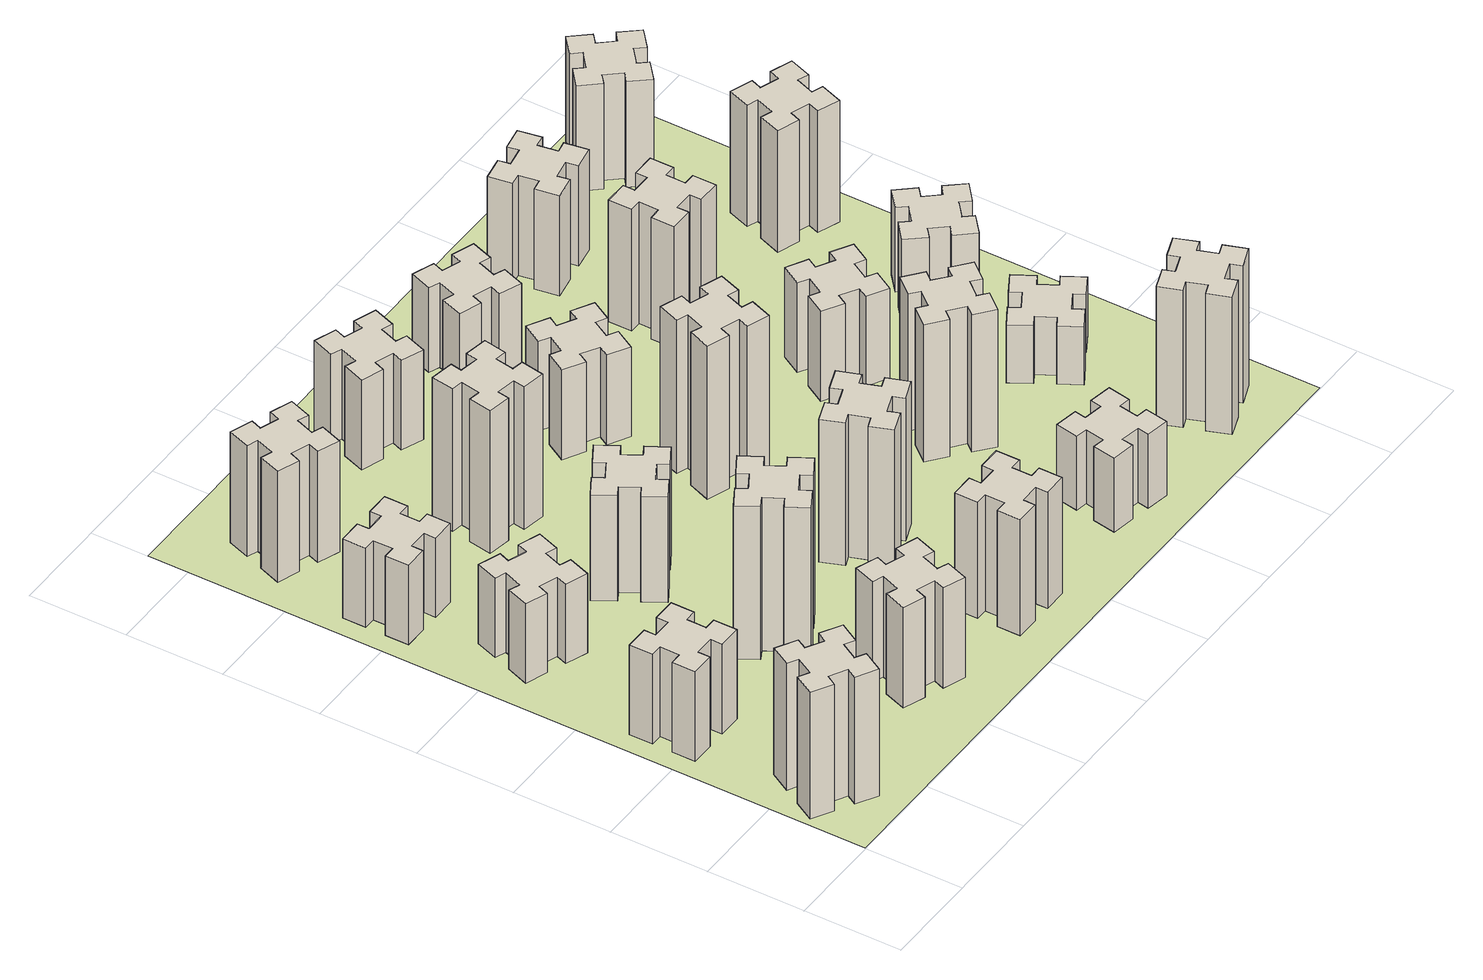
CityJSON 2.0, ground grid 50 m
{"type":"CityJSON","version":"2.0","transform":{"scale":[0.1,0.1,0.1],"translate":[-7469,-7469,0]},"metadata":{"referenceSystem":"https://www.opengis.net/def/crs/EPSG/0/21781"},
"CityObjects":{
"building1":{"type":"Building","attributes":{"class":"1000","function":"1000","usage":"1000","yearOfConstruction":2016,"roofType":"1000","measuredHeight":72,"storeysAboveGround":30,"storeysBelowGround":0},"geometry":[{"type":"Solid","lod":"1","boundaries":[[[[0,1,2,3,4,5,6,7,8,9,10,11,12,13,14,15,16,17,18,19]],[[17,16,20,21]],[[16,15,22,20]],[[15,14,23,22]],[[14,13,24,23]],[[13,12,25,24]],[[12,11,26,25]],[[11,10,27,26]],[[10,9,28,27]],[[9,8,29,28]],[[8,7,30,29]],[[7,6,31,30]],[[6,5,32,31]],[[5,4,33,32]],[[4,3,34,33]],[[3,2,35,34]],[[2,1,36,35]],[[1,0,37,36]],[[0,19,38,37]],[[19,18,39,38]],[[18,17,21,39]],[[24,25,26,27,28,29,30,31,32,33,34,35,36,37,38,39,21,20,22,23]]]]}]},
"building2":{"type":"Building","attributes":{"class":"1000","function":"1000","usage":"1000","yearOfConstruction":2016,"roofType":"1000","measuredHeight":51,"storeysAboveGround":30,"storeysBelowGround":0},"geometry":[{"type":"Solid","lod":"1","boundaries":[[[[40,41,42,43,44,45,46,47,48,49,50,51,52,53,54,55,56,57,58,59]],[[57,56,60,61]],[[56,55,62,60]],[[55,54,63,62]],[[54,53,64,63]],[[53,52,65,64]],[[52,51,66,65]],[[51,50,67,66]],[[50,49,68,67]],[[49,48,69,68]],[[48,47,70,69]],[[47,46,71,70]],[[46,45,72,71]],[[45,44,73,72]],[[44,43,74,73]],[[43,42,75,74]],[[42,41,76,75]],[[41,40,77,76]],[[40,59,78,77]],[[59,58,79,78]],[[58,57,61,79]],[[64,65,66,67,68,69,70,71,72,73,74,75,76,77,78,79,61,60,62,63]]]]}]},
"building3":{"type":"Building","attributes":{"class":"1000","function":"1000","usage":"1000","yearOfConstruction":2016,"roofType":"1000","measuredHeight":45,"storeysAboveGround":30,"storeysBelowGround":0},"geometry":[{"type":"Solid","lod":"1","boundaries":[[[[80,81,82,83,84,85,86,87,88,89,90,91,92,93,94,95,96,97,98,99]],[[97,96,100,101]],[[96,95,102,100]],[[95,94,103,102]],[[94,93,104,103]],[[93,92,105,104]],[[92,91,106,105]],[[91,90,107,106]],[[90,89,108,107]],[[89,88,109,108]],[[88,87,110,109]],[[87,86,111,110]],[[86,85,112,111]],[[85,84,113,112]],[[84,83,114,113]],[[83,82,115,114]],[[82,81,116,115]],[[81,80,117,116]],[[80,99,118,117]],[[99,98,119,118]],[[98,97,101,119]],[[104,105,106,107,108,109,110,111,112,113,114,115,116,117,118,119,101,100,102,103]]]]}]},
"building4":{"type":"Building","attributes":{"class":"1000","function":"1000","usage":"1000","yearOfConstruction":2016,"roofType":"1000","measuredHeight":45,"storeysAboveGround":30,"storeysBelowGround":0},"geometry":[{"type":"Solid","lod":"1","boundaries":[[[[120,121,122,123,124,125,126,127,128,129,130,131,132,133,134,135,136,137,138,139]],[[137,136,140,141]],[[136,135,142,140]],[[135,134,143,142]],[[134,133,144,143]],[[133,132,145,144]],[[132,131,146,145]],[[131,130,147,146]],[[130,129,148,147]],[[129,128,149,148]],[[128,127,150,149]],[[127,126,151,150]],[[126,125,152,151]],[[125,124,153,152]],[[124,123,154,153]],[[123,122,155,154]],[[122,121,156,155]],[[121,120,157,156]],[[120,139,158,157]],[[139,138,159,158]],[[138,137,141,159]],[[144,145,146,147,148,149,150,151,152,153,154,155,156,157,158,159,141,140,142,143]]]]}]},
"building5":{"type":"Building","attributes":{"class":"1000","function":"1000","usage":"1000","yearOfConstruction":2016,"roofType":"1000","measuredHeight":57,"storeysAboveGround":30,"storeysBelowGround":0},"geometry":[{"type":"Solid","lod":"1","boundaries":[[[[160,161,162,163,164,165,166,167,168,169,170,171,172,173,174,175,176,177,178,179]],[[177,176,180,181]],[[176,175,182,180]],[[175,174,183,182]],[[174,173,184,183]],[[173,172,185,184]],[[172,171,186,185]],[[171,170,187,186]],[[170,169,188,187]],[[169,168,189,188]],[[168,167,190,189]],[[167,166,191,190]],[[166,165,192,191]],[[165,164,193,192]],[[164,163,194,193]],[[163,162,195,194]],[[162,161,196,195]],[[161,160,197,196]],[[160,179,198,197]],[[179,178,199,198]],[[178,177,181,199]],[[184,185,186,187,188,189,190,191,192,193,194,195,196,197,198,199,181,180,182,183]]]]}]},
"building6":{"type":"Building","attributes":{"class":"1000","function":"1000","usage":"1000","yearOfConstruction":2016,"roofType":"1000","measuredHeight":63,"storeysAboveGround":30,"storeysBelowGround":0},"geometry":[{"type":"Solid","lod":"1","boundaries":[[[[200,201,202,203,204,205,206,207,208,209,210,211,212,213,214,215,216,217,218,219]],[[217,216,220,221]],[[216,215,222,220]],[[215,214,223,222]],[[214,213,224,223]],[[213,212,225,224]],[[212,211,226,225]],[[211,210,227,226]],[[210,209,228,227]],[[209,208,229,228]],[[208,207,230,229]],[[207,206,231,230]],[[206,205,232,231]],[[205,204,233,232]],[[204,203,234,233]],[[203,202,235,234]],[[202,201,236,235]],[[201,200,237,236]],[[200,219,238,237]],[[219,218,239,238]],[[218,217,221,239]],[[224,225,226,227,228,229,230,231,232,233,234,235,236,237,238,239,221,220,222,223]]]]}]},
"building7":{"type":"Building","attributes":{"class":"1000","function":"1000","usage":"1000","yearOfConstruction":2016,"roofType":"1000","measuredHeight":87,"storeysAboveGround":30,"storeysBelowGround":0},"geometry":[{"type":"Solid","lod":"1","boundaries":[[[[240,241,242,243,244,245,246,247,248,249,250,251,252,253,254,255,256,257,258,259]],[[257,256,260,261]],[[256,255,262,260]],[[255,254,263,262]],[[254,253,264,263]],[[253,252,265,264]],[[252,251,266,265]],[[251,250,267,266]],[[250,249,268,267]],[[249,248,269,268]],[[248,247,270,269]],[[247,246,271,270]],[[246,245,272,271]],[[245,244,273,272]],[[244,243,274,273]],[[243,242,275,274]],[[242,241,276,275]],[[241,240,277,276]],[[240,259,278,277]],[[259,258,279,278]],[[258,257,261,279]],[[264,265,266,267,268,269,270,271,272,273,274,275,276,277,278,279,261,260,262,263]]]]}]},
"building8":{"type":"Building","attributes":{"class":"1000","function":"1000","usage":"1000","yearOfConstruction":2016,"roofType":"1000","measuredHeight":60,"storeysAboveGround":30,"storeysBelowGround":0},"geometry":[{"type":"Solid","lod":"1","boundaries":[[[[280,281,282,283,284,285,286,287,288,289,290,291,292,293,294,295,296,297,298,299]],[[297,296,300,301]],[[296,295,302,300]],[[295,294,303,302]],[[294,293,304,303]],[[293,292,305,304]],[[292,291,306,305]],[[291,290,307,306]],[[290,289,308,307]],[[289,288,309,308]],[[288,287,310,309]],[[287,286,311,310]],[[286,285,312,311]],[[285,284,313,312]],[[284,283,314,313]],[[283,282,315,314]],[[282,281,316,315]],[[281,280,317,316]],[[280,299,318,317]],[[299,298,319,318]],[[298,297,301,319]],[[304,305,306,307,308,309,310,311,312,313,314,315,316,317,318,319,301,300,302,303]]]]}]},
"building9":{"type":"Building","attributes":{"class":"1000","function":"1000","usage":"1000","yearOfConstruction":2016,"roofType":"1000","measuredHeight":81,"storeysAboveGround":30,"storeysBelowGround":0},"geometry":[{"type":"Solid","lod":"1","boundaries":[[[[320,321,322,323,324,325,326,327,328,329,330,331,332,333,334,335,336,337,338,339]],[[337,336,340,341]],[[336,335,342,340]],[[335,334,343,342]],[[334,333,344,343]],[[333,332,345,344]],[[332,331,346,345]],[[331,330,347,346]],[[330,329,348,347]],[[329,328,349,348]],[[328,327,350,349]],[[327,326,351,350]],[[326,325,352,351]],[[325,324,353,352]],[[324,323,354,353]],[[323,322,355,354]],[[322,321,356,355]],[[321,320,357,356]],[[320,339,358,357]],[[339,338,359,358]],[[338,337,341,359]],[[344,345,346,347,348,349,350,351,352,353,354,355,356,357,358,359,341,340,342,343]]]]}]},
"building10":{"type":"Building","attributes":{"class":"1000","function":"1000","usage":"1000","yearOfConstruction":2016,"roofType":"1000","measuredHeight":66,"storeysAboveGround":30,"storeysBelowGround":0},"geometry":[{"type":"Solid","lod":"1","boundaries":[[[[360,361,362,363,364,365,366,367,368,369,370,371,372,373,374,375,376,377,378,379]],[[377,376,380,381]],[[376,375,382,380]],[[375,374,383,382]],[[374,373,384,383]],[[373,372,385,384]],[[372,371,386,385]],[[371,370,387,386]],[[370,369,388,387]],[[369,368,389,388]],[[368,367,390,389]],[[367,366,391,390]],[[366,365,392,391]],[[365,364,393,392]],[[364,363,394,393]],[[363,362,395,394]],[[362,361,396,395]],[[361,360,397,396]],[[360,379,398,397]],[[379,378,399,398]],[[378,377,381,399]],[[384,385,386,387,388,389,390,391,392,393,394,395,396,397,398,399,381,380,382,383]]]]}]},
"building11":{"type":"Building","attributes":{"class":"1000","function":"1000","usage":"1000","yearOfConstruction":2016,"roofType":"1000","measuredHeight":81,"storeysAboveGround":30,"storeysBelowGround":0},"geometry":[{"type":"Solid","lod":"1","boundaries":[[[[400,401,402,403,404,405,406,407,408,409,410,411,412,413,414,415,416,417,418,419]],[[417,416,420,421]],[[416,415,422,420]],[[415,414,423,422]],[[414,413,424,423]],[[413,412,425,424]],[[412,411,426,425]],[[411,410,427,426]],[[410,409,428,427]],[[409,408,429,428]],[[408,407,430,429]],[[407,406,431,430]],[[406,405,432,431]],[[405,404,433,432]],[[404,403,434,433]],[[403,402,435,434]],[[402,401,436,435]],[[401,400,437,436]],[[400,419,438,437]],[[419,418,439,438]],[[418,417,421,439]],[[424,425,426,427,428,429,430,431,432,433,434,435,436,437,438,439,421,420,422,423]]]]}]},
"building12":{"type":"Building","attributes":{"class":"1000","function":"1000","usage":"1000","yearOfConstruction":2016,"roofType":"1000","measuredHeight":51,"storeysAboveGround":30,"storeysBelowGround":0},"geometry":[{"type":"Solid","lod":"1","boundaries":[[[[440,441,442,443,444,445,446,447,448,449,450,451,452,453,454,455,456,457,458,459]],[[457,456,460,461]],[[456,455,462,460]],[[455,454,463,462]],[[454,453,464,463]],[[453,452,465,464]],[[452,451,466,465]],[[451,450,467,466]],[[450,449,468,467]],[[449,448,469,468]],[[448,447,470,469]],[[447,446,471,470]],[[446,445,472,471]],[[445,444,473,472]],[[444,443,474,473]],[[443,442,475,474]],[[442,441,476,475]],[[441,440,477,476]],[[440,459,478,477]],[[459,458,479,478]],[[458,457,461,479]],[[464,465,466,467,468,469,470,471,472,473,474,475,476,477,478,479,461,460,462,463]]]]}]},
"building13":{"type":"Building","attributes":{"class":"1000","function":"1000","usage":"1000","yearOfConstruction":2016,"roofType":"1000","measuredHeight":87,"storeysAboveGround":30,"storeysBelowGround":0},"geometry":[{"type":"Solid","lod":"1","boundaries":[[[[480,481,482,483,484,485,486,487,488,489,490,491,492,493,494,495,496,497,498,499]],[[497,496,500,501]],[[496,495,502,500]],[[495,494,503,502]],[[494,493,504,503]],[[493,492,505,504]],[[492,491,506,505]],[[491,490,507,506]],[[490,489,508,507]],[[489,488,509,508]],[[488,487,510,509]],[[487,486,511,510]],[[486,485,512,511]],[[485,484,513,512]],[[484,483,514,513]],[[483,482,515,514]],[[482,481,516,515]],[[481,480,517,516]],[[480,499,518,517]],[[499,498,519,518]],[[498,497,501,519]],[[504,505,506,507,508,509,510,511,512,513,514,515,516,517,518,519,501,500,502,503]]]]}]},
"building14":{"type":"Building","attributes":{"class":"1000","function":"1000","usage":"1000","yearOfConstruction":2016,"roofType":"1000","measuredHeight":51,"storeysAboveGround":30,"storeysBelowGround":0},"geometry":[{"type":"Solid","lod":"1","boundaries":[[[[520,521,522,523,524,525,526,527,528,529,530,531,532,533,534,535,536,537,538,539]],[[537,536,540,541]],[[536,535,542,540]],[[535,534,543,542]],[[534,533,544,543]],[[533,532,545,544]],[[532,531,546,545]],[[531,530,547,546]],[[530,529,548,547]],[[529,528,549,548]],[[528,527,550,549]],[[527,526,551,550]],[[526,525,552,551]],[[525,524,553,552]],[[524,523,554,553]],[[523,522,555,554]],[[522,521,556,555]],[[521,520,557,556]],[[520,539,558,557]],[[539,538,559,558]],[[538,537,541,559]],[[544,545,546,547,548,549,550,551,552,553,554,555,556,557,558,559,541,540,542,543]]]]}]},
"building15":{"type":"Building","attributes":{"class":"1000","function":"1000","usage":"1000","yearOfConstruction":2016,"roofType":"1000","measuredHeight":42,"storeysAboveGround":30,"storeysBelowGround":0},"geometry":[{"type":"Solid","lod":"1","boundaries":[[[[560,561,562,563,564,565,566,567,568,569,570,571,572,573,574,575,576,577,578,579]],[[577,576,580,581]],[[576,575,582,580]],[[575,574,583,582]],[[574,573,584,583]],[[573,572,585,584]],[[572,571,586,585]],[[571,570,587,586]],[[570,569,588,587]],[[569,568,589,588]],[[568,567,590,589]],[[567,566,591,590]],[[566,565,592,591]],[[565,564,593,592]],[[564,563,594,593]],[[563,562,595,594]],[[562,561,596,595]],[[561,560,597,596]],[[560,579,598,597]],[[579,578,599,598]],[[578,577,581,599]],[[584,585,586,587,588,589,590,591,592,593,594,595,596,597,598,599,581,580,582,583]]]]}]},
"building16":{"type":"Building","attributes":{"class":"1000","function":"1000","usage":"1000","yearOfConstruction":2016,"roofType":"1000","measuredHeight":48,"storeysAboveGround":30,"storeysBelowGround":0},"geometry":[{"type":"Solid","lod":"1","boundaries":[[[[600,601,602,603,604,605,606,607,608,609,610,611,612,613,614,615,616,617,618,619]],[[617,616,620,621]],[[616,615,622,620]],[[615,614,623,622]],[[614,613,624,623]],[[613,612,625,624]],[[612,611,626,625]],[[611,610,627,626]],[[610,609,628,627]],[[609,608,629,628]],[[608,607,630,629]],[[607,606,631,630]],[[606,605,632,631]],[[605,604,633,632]],[[604,603,634,633]],[[603,602,635,634]],[[602,601,636,635]],[[601,600,637,636]],[[600,619,638,637]],[[619,618,639,638]],[[618,617,621,639]],[[624,625,626,627,628,629,630,631,632,633,634,635,636,637,638,639,621,620,622,623]]]]}]},
"building17":{"type":"Building","attributes":{"class":"1000","function":"1000","usage":"1000","yearOfConstruction":2016,"roofType":"1000","measuredHeight":78,"storeysAboveGround":30,"storeysBelowGround":0},"geometry":[{"type":"Solid","lod":"1","boundaries":[[[[640,641,642,643,644,645,646,647,648,649,650,651,652,653,654,655,656,657,658,659]],[[657,656,660,661]],[[656,655,662,660]],[[655,654,663,662]],[[654,653,664,663]],[[653,652,665,664]],[[652,651,666,665]],[[651,650,667,666]],[[650,649,668,667]],[[649,648,669,668]],[[648,647,670,669]],[[647,646,671,670]],[[646,645,672,671]],[[645,644,673,672]],[[644,643,674,673]],[[643,642,675,674]],[[642,641,676,675]],[[641,640,677,676]],[[640,659,678,677]],[[659,658,679,678]],[[658,657,661,679]],[[664,665,666,667,668,669,670,671,672,673,674,675,676,677,678,679,661,660,662,663]]]]}]},
"building18":{"type":"Building","attributes":{"class":"1000","function":"1000","usage":"1000","yearOfConstruction":2016,"roofType":"1000","measuredHeight":51,"storeysAboveGround":30,"storeysBelowGround":0},"geometry":[{"type":"Solid","lod":"1","boundaries":[[[[680,681,682,683,684,685,686,687,688,689,690,691,692,693,694,695,696,697,698,699]],[[697,696,700,701]],[[696,695,702,700]],[[695,694,703,702]],[[694,693,704,703]],[[693,692,705,704]],[[692,691,706,705]],[[691,690,707,706]],[[690,689,708,707]],[[689,688,709,708]],[[688,687,710,709]],[[687,686,711,710]],[[686,685,712,711]],[[685,684,713,712]],[[684,683,714,713]],[[683,682,715,714]],[[682,681,716,715]],[[681,680,717,716]],[[680,699,718,717]],[[699,698,719,718]],[[698,697,701,719]],[[704,705,706,707,708,709,710,711,712,713,714,715,716,717,718,719,701,700,702,703]]]]}]},
"building19":{"type":"Building","attributes":{"class":"1000","function":"1000","usage":"1000","yearOfConstruction":2016,"roofType":"1000","measuredHeight":69,"storeysAboveGround":30,"storeysBelowGround":0},"geometry":[{"type":"Solid","lod":"1","boundaries":[[[[720,721,722,723,724,725,726,727,728,729,730,731,732,733,734,735,736,737,738,739]],[[737,736,740,741]],[[736,735,742,740]],[[735,734,743,742]],[[734,733,744,743]],[[733,732,745,744]],[[732,731,746,745]],[[731,730,747,746]],[[730,729,748,747]],[[729,728,749,748]],[[728,727,750,749]],[[727,726,751,750]],[[726,725,752,751]],[[725,724,753,752]],[[724,723,754,753]],[[723,722,755,754]],[[722,721,756,755]],[[721,720,757,756]],[[720,739,758,757]],[[739,738,759,758]],[[738,737,741,759]],[[744,745,746,747,748,749,750,751,752,753,754,755,756,757,758,759,741,740,742,743]]]]}]},
"building20":{"type":"Building","attributes":{"class":"1000","function":"1000","usage":"1000","yearOfConstruction":2016,"roofType":"1000","measuredHeight":78,"storeysAboveGround":30,"storeysBelowGround":0},"geometry":[{"type":"Solid","lod":"1","boundaries":[[[[760,761,762,763,764,765,766,767,768,769,770,771,772,773,774,775,776,777,778,779]],[[777,776,780,781]],[[776,775,782,780]],[[775,774,783,782]],[[774,773,784,783]],[[773,772,785,784]],[[772,771,786,785]],[[771,770,787,786]],[[770,769,788,787]],[[769,768,789,788]],[[768,767,790,789]],[[767,766,791,790]],[[766,765,792,791]],[[765,764,793,792]],[[764,763,794,793]],[[763,762,795,794]],[[762,761,796,795]],[[761,760,797,796]],[[760,779,798,797]],[[779,778,799,798]],[[778,777,781,799]],[[784,785,786,787,788,789,790,791,792,793,794,795,796,797,798,799,781,780,782,783]]]]}]},
"building21":{"type":"Building","attributes":{"class":"1000","function":"1000","usage":"1000","yearOfConstruction":2016,"roofType":"1000","measuredHeight":33,"storeysAboveGround":30,"storeysBelowGround":0},"geometry":[{"type":"Solid","lod":"1","boundaries":[[[[800,801,802,803,804,805,806,807,808,809,810,811,812,813,814,815,816,817,818,819]],[[817,816,820,821]],[[816,815,822,820]],[[815,814,823,822]],[[814,813,824,823]],[[813,812,825,824]],[[812,811,826,825]],[[811,810,827,826]],[[810,809,828,827]],[[809,808,829,828]],[[808,807,830,829]],[[807,806,831,830]],[[806,805,832,831]],[[805,804,833,832]],[[804,803,834,833]],[[803,802,835,834]],[[802,801,836,835]],[[801,800,837,836]],[[800,819,838,837]],[[819,818,839,838]],[[818,817,821,839]],[[824,825,826,827,828,829,830,831,832,833,834,835,836,837,838,839,821,820,822,823]]]]}]},
"building22":{"type":"Building","attributes":{"class":"1000","function":"1000","usage":"1000","yearOfConstruction":2016,"roofType":"1000","measuredHeight":57,"storeysAboveGround":30,"storeysBelowGround":0},"geometry":[{"type":"Solid","lod":"1","boundaries":[[[[840,841,842,843,844,845,846,847,848,849,850,851,852,853,854,855,856,857,858,859]],[[857,856,860,861]],[[856,855,862,860]],[[855,854,863,862]],[[854,853,864,863]],[[853,852,865,864]],[[852,851,866,865]],[[851,850,867,866]],[[850,849,868,867]],[[849,848,869,868]],[[848,847,870,869]],[[847,846,871,870]],[[846,845,872,871]],[[845,844,873,872]],[[844,843,874,873]],[[843,842,875,874]],[[842,841,876,875]],[[841,840,877,876]],[[840,859,878,877]],[[859,858,879,878]],[[858,857,861,879]],[[864,865,866,867,868,869,870,871,872,873,874,875,876,877,878,879,861,860,862,863]]]]}]},
"building23":{"type":"Building","attributes":{"class":"1000","function":"1000","usage":"1000","yearOfConstruction":2016,"roofType":"1000","measuredHeight":48,"storeysAboveGround":30,"storeysBelowGround":0},"geometry":[{"type":"Solid","lod":"1","boundaries":[[[[880,881,882,883,884,885,886,887,888,889,890,891,892,893,894,895,896,897,898,899]],[[897,896,900,901]],[[896,895,902,900]],[[895,894,903,902]],[[894,893,904,903]],[[893,892,905,904]],[[892,891,906,905]],[[891,890,907,906]],[[890,889,908,907]],[[889,888,909,908]],[[888,887,910,909]],[[887,886,911,910]],[[886,885,912,911]],[[885,884,913,912]],[[884,883,914,913]],[[883,882,915,914]],[[882,881,916,915]],[[881,880,917,916]],[[880,899,918,917]],[[899,898,919,918]],[[898,897,901,919]],[[904,905,906,907,908,909,910,911,912,913,914,915,916,917,918,919,901,900,902,903]]]]}]},
"building24":{"type":"Building","attributes":{"class":"1000","function":"1000","usage":"1000","yearOfConstruction":2016,"roofType":"1000","measuredHeight":69,"storeysAboveGround":30,"storeysBelowGround":0},"geometry":[{"type":"Solid","lod":"1","boundaries":[[[[920,921,922,923,924,925,926,927,928,929,930,931,932,933,934,935,936,937,938,939]],[[937,936,940,941]],[[936,935,942,940]],[[935,934,943,942]],[[934,933,944,943]],[[933,932,945,944]],[[932,931,946,945]],[[931,930,947,946]],[[930,929,948,947]],[[929,928,949,948]],[[928,927,950,949]],[[927,926,951,950]],[[926,925,952,951]],[[925,924,953,952]],[[924,923,954,953]],[[923,922,955,954]],[[922,921,956,955]],[[921,920,957,956]],[[920,939,958,957]],[[939,938,959,958]],[[938,937,941,959]],[[944,945,946,947,948,949,950,951,952,953,954,955,956,957,958,959,941,940,942,943]]]]}]},
"building25":{"type":"Building","attributes":{"class":"1000","function":"1000","usage":"1000","yearOfConstruction":2016,"roofType":"1000","measuredHeight":60,"storeysAboveGround":30,"storeysBelowGround":0},"geometry":[{"type":"Solid","lod":"1","boundaries":[[[[960,961,962,963,964,965,966,967,968,969,970,971,972,973,974,975,976,977,978,979]],[[977,976,980,981]],[[976,975,982,980]],[[975,974,983,982]],[[974,973,984,983]],[[973,972,985,984]],[[972,971,986,985]],[[971,970,987,986]],[[970,969,988,987]],[[969,968,989,988]],[[968,967,990,989]],[[967,966,991,990]],[[966,965,992,991]],[[965,964,993,992]],[[964,963,994,993]],[[963,962,995,994]],[[962,961,996,995]],[[961,960,997,996]],[[960,979,998,997]],[[979,978,999,998]],[[978,977,981,999]],[[984,985,986,987,988,989,990,991,992,993,994,995,996,997,998,999,981,980,982,983]]]]}]},
"landuse1":{"type":"LandUse","attributes":{"name":"plot1","function":"1010"},"geometry":[{"type":"MultiSurface","lod":"1","boundaries":[[[1000,1001,1002,1003]]]}]}
},
"vertices":[
[177,305,0],[264,255,0],[234,203,0],[338,143,0],[398,247,0],[346,277,0],[396,364,0],[448,334,0],[508,438,0],[404,498,0],[374,446,0],[287,496,0],[317,548,0],[213,608,0],[153,504,0],[205,474,0],[155,387,0],[103,417,0],[43,313,0],[147,253,0],[155,387,720],[103,417,720],[205,474,720],[153,504,720],[213,608,720],[317,548,720],[287,496,720],[374,446,720],[404,498,720],[508,438,720],[448,334,720],[396,364,720],[346,277,720],[398,247,720],[338,143,720],[234,203,720],[264,255,720],[177,305,720],[147,253,720],[43,313,720],
[385,1065,0],[385,1165,0],[445,1165,0],[445,1285,0],[325,1285,0],[325,1225,0],[225,1225,0],[225,1285,0],[105,1285,0],[105,1165,0],[165,1165,0],[165,1065,0],[105,1065,0],[105,945,0],[225,945,0],[225,1005,0],[325,1005,0],[325,945,0],[445,945,0],[445,1065,0],[325,1005,510],[325,945,510],[225,1005,510],[225,945,510],[105,945,510],[105,1065,510],[165,1065,510],[165,1165,510],[105,1165,510],[105,1285,510],[225,1285,510],[225,1225,510],[325,1225,510],[325,1285,510],[445,1285,510],[445,1165,510],[385,1165,510],[385,1065,510],[445,1065,510],[445,945,510],
[291,1869,0],[385,1835,0],[364,1779,0],[477,1737,0],[518,1850,0],[462,1871,0],[496,1965,0],[552,1944,0],[593,2057,0],[480,2098,0],[460,2042,0],[366,2076,0],[387,2132,0],[274,2173,0],[233,2060,0],[289,2040,0],[255,1946,0],[199,1967,0],[157,1854,0],[270,1813,0],[255,1946,450],[199,1967,450],[289,2040,450],[233,2060,450],[274,2173,450],[387,2132,450],[366,2076,450],[460,2042,450],[480,2098,450],[593,2057,450],[552,1944,450],[496,1965,450],[462,1871,450],[518,1850,450],[477,1737,450],[364,1779,450],[385,1835,450],[291,1869,450],[270,1813,450],[157,1854,450],
[165,2645,0],[165,2545,0],[105,2545,0],[105,2425,0],[225,2425,0],[225,2485,0],[325,2485,0],[325,2425,0],[445,2425,0],[445,2545,0],[385,2545,0],[385,2645,0],[445,2645,0],[445,2765,0],[325,2765,0],[325,2705,0],[225,2705,0],[225,2765,0],[105,2765,0],[105,2645,0],[225,2705,450],[225,2765,450],[325,2705,450],[325,2765,450],[445,2765,450],[445,2645,450],[385,2645,450],[385,2545,450],[445,2545,450],[445,2425,450],[325,2425,450],[325,2485,450],[225,2485,450],[225,2425,450],[105,2425,450],[105,2545,450],[165,2545,450],[165,2645,450],[105,2645,450],[105,2765,450],
[1202,391,0],[1236,485,0],[1292,464,0],[1333,577,0],[1220,618,0],[1200,562,0],[1106,596,0],[1127,652,0],[1014,693,0],[973,580,0],[1029,560,0],[995,466,0],[939,487,0],[897,374,0],[1010,333,0],[1031,389,0],[1125,355,0],[1104,299,0],[1217,257,0],[1258,370,0],[1125,355,570],[1104,299,570],[1031,389,570],[1010,333,570],[897,374,570],[939,487,570],[995,466,570],[1029,560,570],[973,580,570],[1014,693,570],[1127,652,570],[1106,596,570],[1200,562,570],[1220,618,570],[1333,577,570],[1292,464,570],[1236,485,570],[1202,391,570],[1258,370,570],[1217,257,570],
[291,3149,0],[385,3115,0],[364,3059,0],[477,3017,0],[518,3130,0],[462,3151,0],[496,3245,0],[552,3224,0],[593,3337,0],[480,3378,0],[460,3322,0],[366,3356,0],[387,3412,0],[274,3453,0],[233,3340,0],[289,3320,0],[255,3226,0],[199,3247,0],[157,3134,0],[270,3093,0],[255,3226,630],[199,3247,630],[289,3320,630],[233,3340,630],[274,3453,630],[387,3412,630],[366,3356,630],[460,3322,630],[480,3378,630],[593,3337,630],[552,3224,630],[496,3245,630],[462,3151,630],[518,3130,630],[477,3017,630],[364,3059,630],[385,3115,630],[291,3149,630],[270,3093,630],[157,3134,630],
[1027,995,0],[1114,1045,0],[1144,993,0],[1248,1053,0],[1188,1157,0],[1136,1127,0],[1086,1214,0],[1138,1244,0],[1078,1348,0],[974,1288,0],[1004,1236,0],[917,1186,0],[887,1238,0],[783,1178,0],[843,1074,0],[895,1104,0],[945,1017,0],[893,987,0],[953,883,0],[1057,943,0],[945,1017,870],[893,987,870],[895,1104,870],[843,1074,870],[783,1178,870],[887,1238,870],[917,1186,870],[1004,1236,870],[974,1288,870],[1078,1348,870],[1138,1244,870],[1086,1214,870],[1136,1127,870],[1188,1157,870],[1248,1053,870],[1144,993,870],[1114,1045,870],[1027,995,870],[1057,943,870],[953,883,870],
[895,1844,0],[945,1757,0],[893,1727,0],[953,1623,0],[1057,1683,0],[1027,1735,0],[1114,1785,0],[1144,1733,0],[1248,1793,0],[1188,1897,0],[1136,1867,0],[1086,1954,0],[1138,1984,0],[1078,2088,0],[974,2028,0],[1004,1976,0],[917,1926,0],[887,1978,0],[783,1918,0],[843,1814,0],[917,1926,600],[887,1978,600],[1004,1976,600],[974,2028,600],[1078,2088,600],[1138,1984,600],[1086,1954,600],[1136,1867,600],[1188,1897,600],[1248,1793,600],[1144,1733,600],[1114,1785,600],[1027,1735,600],[1057,1683,600],[953,1623,600],[893,1727,600],[945,1757,600],[895,1844,600],[843,1814,600],[783,1918,600],
[1084,2695,0],[985,2712,0],[996,2771,0],[877,2792,0],[857,2674,0],[916,2664,0],[898,2565,0],[839,2576,0],[818,2457,0],[937,2437,0],[947,2496,0],[1045,2478,0],[1035,2419,0],[1153,2398,0],[1174,2517,0],[1115,2527,0],[1132,2625,0],[1191,2615,0],[1212,2733,0],[1094,2754,0],[1132,2625,810],[1191,2615,810],[1115,2527,810],[1174,2517,810],[1153,2398,810],[1035,2419,810],[1045,2478,810],[947,2496,810],[937,2437,810],[818,2457,810],[839,2576,810],[898,2565,810],[916,2664,810],[857,2674,810],[877,2792,810],[996,2771,810],[985,2712,810],[1084,2695,810],[1094,2754,810],[1212,2733,810],
[1865,325,0],[1865,425,0],[1925,425,0],[1925,545,0],[1805,545,0],[1805,485,0],[1705,485,0],[1705,545,0],[1585,545,0],[1585,425,0],[1645,425,0],[1645,325,0],[1585,325,0],[1585,205,0],[1705,205,0],[1705,265,0],[1805,265,0],[1805,205,0],[1925,205,0],[1925,325,0],[1805,265,660],[1805,205,660],[1705,265,660],[1705,205,660],[1585,205,660],[1585,325,660],[1645,325,660],[1645,425,660],[1585,425,660],[1585,545,660],[1705,545,660],[1705,485,660],[1805,485,660],[1805,545,660],[1925,545,660],[1925,425,660],[1865,425,660],[1865,325,660],[1925,325,660],[1925,205,660],
[1876,1106,0],[1842,1200,0],[1898,1220,0],[1857,1333,0],[1744,1292,0],[1765,1236,0],[1671,1202,0],[1650,1258,0],[1537,1217,0],[1579,1104,0],[1635,1125,0],[1669,1031,0],[1613,1010,0],[1654,897,0],[1767,939,0],[1746,995,0],[1840,1029,0],[1860,973,0],[1973,1014,0],[1932,1127,0],[1840,1029,810],[1860,973,810],[1746,995,810],[1767,939,810],[1654,897,810],[1613,1010,810],[1669,1031,810],[1635,1125,810],[1579,1104,810],[1537,1217,810],[1650,1258,810],[1671,1202,810],[1765,1236,810],[1744,1292,810],[1857,1333,810],[1898,1220,810],[1842,1200,810],[1876,1106,810],[1932,1127,810],[1973,1014,810],
[1129,3420,0],[1095,3326,0],[1039,3347,0],[997,3234,0],[1110,3193,0],[1131,3249,0],[1225,3215,0],[1204,3159,0],[1317,3117,0],[1358,3230,0],[1302,3251,0],[1336,3345,0],[1392,3324,0],[1433,3437,0],[1320,3478,0],[1300,3422,0],[1206,3456,0],[1227,3512,0],[1114,3553,0],[1073,3440,0],[1206,3456,510],[1227,3512,510],[1300,3422,510],[1320,3478,510],[1433,3437,510],[1392,3324,510],[1336,3345,510],[1302,3251,510],[1358,3230,510],[1317,3117,510],[1204,3159,510],[1225,3215,510],[1131,3249,510],[1110,3193,510],[997,3234,510],[1039,3347,510],[1095,3326,510],[1129,3420,510],[1073,3440,510],[1114,3553,510],
[1769,2040,0],[1735,1946,0],[1679,1967,0],[1637,1854,0],[1750,1813,0],[1771,1869,0],[1865,1835,0],[1844,1779,0],[1957,1737,0],[1998,1850,0],[1942,1871,0],[1976,1965,0],[2032,1944,0],[2073,2057,0],[1960,2098,0],[1940,2042,0],[1846,2076,0],[1867,2132,0],[1754,2173,0],[1713,2060,0],[1846,2076,870],[1867,2132,870],[1940,2042,870],[1960,2098,870],[2073,2057,870],[2032,1944,870],[1976,1965,870],[1942,1871,870],[1998,1850,870],[1957,1737,870],[1844,1779,870],[1865,1835,870],[1771,1869,870],[1750,1813,870],[1637,1854,870],[1679,1967,870],[1735,1946,870],[1769,2040,870],[1713,2060,870],[1754,2173,870],
[1685,2694,0],[1635,2607,0],[1583,2637,0],[1523,2533,0],[1627,2473,0],[1657,2525,0],[1744,2475,0],[1714,2423,0],[1818,2363,0],[1878,2467,0],[1826,2497,0],[1876,2584,0],[1928,2554,0],[1988,2658,0],[1884,2718,0],[1854,2666,0],[1767,2716,0],[1797,2768,0],[1693,2828,0],[1633,2724,0],[1767,2716,510],[1797,2768,510],[1854,2666,510],[1884,2718,510],[1988,2658,510],[1928,2554,510],[1876,2584,510],[1826,2497,510],[1878,2467,510],[1818,2363,510],[1714,2423,510],[1744,2475,510],[1657,2525,510],[1627,2473,510],[1523,2533,510],[1583,2637,510],[1635,2607,510],[1685,2694,510],[1633,2724,510],[1693,2828,510],
[2527,276,0],[2625,258,0],[2615,199,0],[2733,178,0],[2754,297,0],[2695,307,0],[2712,405,0],[2771,395,0],[2792,513,0],[2674,534,0],[2664,475,0],[2565,492,0],[2576,551,0],[2457,572,0],[2437,454,0],[2496,444,0],[2478,345,0],[2419,356,0],[2398,237,0],[2517,217,0],[2478,345,420],[2419,356,420],[2496,444,420],[2437,454,420],[2457,572,420],[2576,551,420],[2565,492,420],[2664,475,420],[2674,534,420],[2792,513,420],[2771,395,420],[2712,405,420],[2695,307,420],[2754,297,420],[2733,178,420],[2615,199,420],[2625,258,420],[2527,276,420],[2517,217,420],[2398,237,420],
[1769,3320,0],[1735,3226,0],[1679,3247,0],[1637,3134,0],[1750,3093,0],[1771,3149,0],[1865,3115,0],[1844,3059,0],[1957,3017,0],[1998,3130,0],[1942,3151,0],[1976,3245,0],[2032,3224,0],[2073,3337,0],[1960,3378,0],[1940,3322,0],[1846,3356,0],[1867,3412,0],[1754,3453,0],[1713,3340,0],[1846,3356,480],[1867,3412,480],[1940,3322,480],[1960,3378,480],[2073,3337,480],[2032,3224,480],[1976,3245,480],[1942,3151,480],[1998,3130,480],[1957,3017,480],[1844,3059,480],[1865,3115,480],[1771,3149,480],[1750,3093,480],[1637,3134,480],[1679,3247,480],[1735,3226,480],[1769,3320,480],[1713,3340,480],[1754,3453,480],
[2543,1324,0],[2479,1248,0],[2433,1286,0],[2356,1194,0],[2448,1117,0],[2486,1163,0],[2563,1099,0],[2524,1053,0],[2616,976,0],[2693,1068,0],[2647,1106,0],[2712,1183,0],[2758,1144,0],[2835,1236,0],[2743,1313,0],[2704,1267,0],[2628,1332,0],[2666,1378,0],[2574,1455,0],[2497,1363,0],[2628,1332,780],[2666,1378,780],[2704,1267,780],[2743,1313,780],[2835,1236,780],[2758,1144,780],[2712,1183,780],[2647,1106,780],[2693,1068,780],[2616,976,780],[2524,1053,780],[2563,1099,780],[2486,1163,780],[2448,1117,780],[2356,1194,780],[2433,1286,780],[2479,1248,780],[2543,1324,780],[2497,1363,780],[2574,1455,780],
[2766,1757,0],[2816,1844,0],[2868,1814,0],[2928,1918,0],[2824,1978,0],[2794,1926,0],[2707,1976,0],[2737,2028,0],[2633,2088,0],[2573,1984,0],[2625,1954,0],[2575,1867,0],[2523,1897,0],[2463,1793,0],[2567,1733,0],[2597,1785,0],[2684,1735,0],[2654,1683,0],[2758,1623,0],[2818,1727,0],[2684,1735,510],[2654,1683,510],[2597,1785,510],[2567,1733,510],[2463,1793,510],[2523,1897,510],[2575,1867,510],[2625,1954,510],[2573,1984,510],[2633,2088,510],[2737,2028,510],[2707,1976,510],[2794,1926,510],[2824,1978,510],[2928,1918,510],[2868,1814,510],[2816,1844,510],[2766,1757,510],[2818,1727,510],[2758,1623,510],
[2645,2805,0],[2545,2805,0],[2545,2865,0],[2425,2865,0],[2425,2745,0],[2485,2745,0],[2485,2645,0],[2425,2645,0],[2425,2525,0],[2545,2525,0],[2545,2585,0],[2645,2585,0],[2645,2525,0],[2765,2525,0],[2765,2645,0],[2705,2645,0],[2705,2745,0],[2765,2745,0],[2765,2865,0],[2645,2865,0],[2705,2745,690],[2765,2745,690],[2705,2645,690],[2765,2645,690],[2765,2525,690],[2645,2525,690],[2645,2585,690],[2545,2585,690],[2545,2525,690],[2425,2525,690],[2425,2645,690],[2485,2645,690],[2485,2745,690],[2425,2745,690],[2425,2865,690],[2545,2865,690],[2545,2805,690],[2645,2805,690],[2645,2865,690],[2765,2865,690],
[3215,385,0],[3249,291,0],[3193,270,0],[3234,157,0],[3347,199,0],[3326,255,0],[3420,289,0],[3440,233,0],[3553,274,0],[3512,387,0],[3456,366,0],[3422,460,0],[3478,480,0],[3437,593,0],[3324,552,0],[3345,496,0],[3251,462,0],[3230,518,0],[3117,477,0],[3159,364,0],[3251,462,780],[3230,518,780],[3345,496,780],[3324,552,780],[3437,593,780],[3478,480,780],[3422,460,780],[3456,366,780],[3512,387,780],[3553,274,780],[3440,233,780],[3420,289,780],[3326,255,780],[3347,199,780],[3234,157,780],[3193,270,780],[3249,291,780],[3215,385,780],[3159,364,780],[3117,477,780],
[3115,1104,0],[3165,1017,0],[3113,987,0],[3173,883,0],[3277,943,0],[3247,995,0],[3334,1045,0],[3364,993,0],[3468,1053,0],[3408,1157,0],[3356,1127,0],[3306,1214,0],[3358,1244,0],[3298,1348,0],[3194,1288,0],[3224,1236,0],[3137,1186,0],[3107,1238,0],[3003,1178,0],[3063,1074,0],[3137,1186,330],[3107,1238,330],[3224,1236,330],[3194,1288,330],[3298,1348,330],[3358,1244,330],[3306,1214,330],[3356,1127,330],[3408,1157,330],[3468,1053,330],[3364,993,330],[3334,1045,330],[3247,995,330],[3277,943,330],[3173,883,330],[3113,987,330],[3165,1017,330],[3115,1104,330],[3063,1074,330],[3003,1178,330],
[2712,3305,0],[2695,3404,0],[2754,3414,0],[2733,3532,0],[2615,3511,0],[2625,3452,0],[2527,3435,0],[2517,3494,0],[2398,3473,0],[2419,3355,0],[2478,3365,0],[2496,3267,0],[2437,3257,0],[2457,3138,0],[2576,3159,0],[2565,3218,0],[2664,3236,0],[2674,3177,0],[2792,3197,0],[2771,3316,0],[2664,3236,570],[2674,3177,570],[2565,3218,570],[2576,3159,570],[2457,3138,570],[2437,3257,570],[2496,3267,570],[2478,3365,570],[2419,3355,570],[2398,3473,570],[2517,3494,570],[2527,3435,570],[2625,3452,570],[2615,3511,570],[2733,3532,570],[2754,3414,570],[2695,3404,570],[2712,3305,570],[2771,3316,570],[2792,3197,570],
[3368,1639,0],[3444,1703,0],[3483,1657,0],[3575,1734,0],[3498,1826,0],[3452,1788,0],[3387,1864,0],[3433,1903,0],[3356,1995,0],[3264,1918,0],[3303,1872,0],[3226,1807,0],[3188,1853,0],[3096,1776,0],[3173,1684,0],[3219,1723,0],[3283,1646,0],[3237,1608,0],[3314,1516,0],[3406,1593,0],[3283,1646,480],[3237,1608,480],[3219,1723,480],[3173,1684,480],[3096,1776,480],[3188,1853,480],[3226,1807,480],[3303,1872,480],[3264,1918,480],[3356,1995,480],[3433,1903,480],[3387,1864,480],[3452,1788,480],[3498,1826,480],[3575,1734,480],[3483,1657,480],[3444,1703,480],[3368,1639,480],[3406,1593,480],[3314,1516,480],
[3520,2682,0],[3426,2716,0],[3447,2772,0],[3334,2813,0],[3293,2700,0],[3349,2680,0],[3315,2586,0],[3259,2607,0],[3217,2494,0],[3330,2453,0],[3351,2509,0],[3445,2475,0],[3424,2419,0],[3537,2377,0],[3578,2490,0],[3522,2511,0],[3556,2605,0],[3612,2584,0],[3653,2697,0],[3540,2738,0],[3556,2605,690],[3612,2584,690],[3522,2511,690],[3578,2490,690],[3537,2377,690],[3424,2419,690],[3445,2475,690],[3351,2509,690],[3330,2453,690],[3217,2494,690],[3259,2607,690],[3315,2586,690],[3349,2680,690],[3293,2700,690],[3334,2813,690],[3447,2772,690],[3426,2716,690],[3520,2682,690],[3540,2738,690],[3653,2697,690],
[3452,3468,0],[3387,3544,0],[3433,3583,0],[3356,3675,0],[3264,3598,0],[3303,3552,0],[3226,3487,0],[3188,3533,0],[3096,3456,0],[3173,3364,0],[3219,3403,0],[3283,3326,0],[3237,3288,0],[3314,3196,0],[3406,3273,0],[3368,3319,0],[3444,3383,0],[3483,3337,0],[3575,3414,0],[3498,3506,0],[3444,3383,600],[3483,3337,600],[3368,3319,600],[3406,3273,600],[3314,3196,600],[3237,3288,600],[3283,3326,600],[3219,3403,600],[3173,3364,600],[3096,3456,600],[3188,3533,600],[3226,3487,600],[3303,3552,600],[3264,3598,600],[3356,3675,600],[3433,3583,600],[3387,3544,600],[3452,3468,600],[3498,3506,600],[3575,3414,600],
[5,3705,0],[3705,3705,0],[3705,5,0],[5,5,0]
]}
